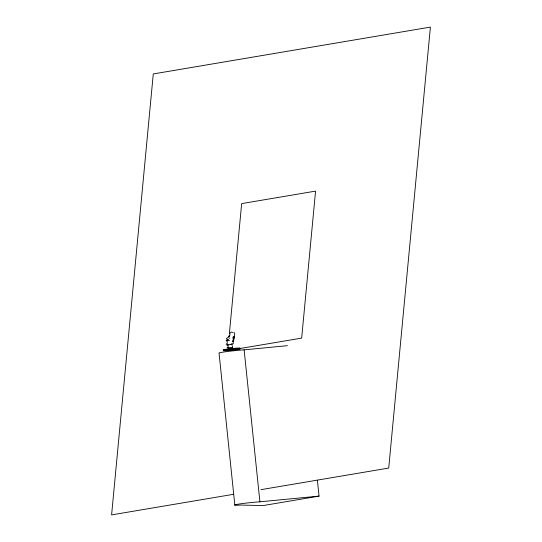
<?xml version="1.0" encoding="UTF-8"?>
<svg xmlns="http://www.w3.org/2000/svg" width="542" height="542" viewBox="0 0 542 542"><rect width="100%" height="100%" fill="white"/><g stroke="black" fill="none" stroke-linecap="round" stroke-linejoin="round"><path stroke-width="0.81" d="M234.144 336.921L233.473 336.501L232.958 338.249C233.88 333.344 234.761 340.539 232.958 341.582C232.288 341.074 232.721 341.108 232.952 341.467M229.036 337.151L229.198 335.471M229.354 333.791L241.664 203.602L315.566 191.116L301.67 338.1L240.221 348.486M232.139 348.581C233.494 347.483 228.094 346.968 227.044 347.679C228.094 348.174 232.464 349.936 232.159 347.564M227.931 347.442L228.135 345.871A2.073 1.545 82.1 0 0 228.114 345.051L227.044 344.109A6.694 4.993 82.1 0 0 227.227 341.555L227.179 340.18A1.206 0.894 82.1 0 0 227.532 339.881L228.69 339.529M226.19 344.434L226.299 343.831M233.223 341.325L234.144 336.928M232.972 341.148L233.859 336.65M228.961 336.602L229.429 336.175M227.477 339.719L226.495 338.615A2.398 1.789 82.1 0 1 226.78 338.303L227.891 337.476A8.611 6.423 82.1 0 0 228.29 337.151L230.032 334.888L229.639 333.811L230.811 332.314L231.529 332.063L232.653 332.564M231.962 344.136L228.182 344.827M227.01 339.793L227.376 339.698M227.742 344.997L227.24 344.827M226.339 341.053L226.183 340.532L226.99 340.234M227.389 345.017L226.847 345.132M227.01 340.227L229.523 340.572M233.331 336.894L233.88 336.596M230.79 344.583L233.304 343.642A5.034 3.171 85.8 0 1 233.304 341.311C232.301 339.102 236.529 333.757 233.819 332.205M227.769 350.593L231.922 349.888M233.467 494.304L111.598 514.9L153.278 73.936L430.402 27.1L388.722 468.064L261.007 489.65M319.042 496.113L263.039 505.578L240.702 505.056A15.664 0.793 -5.9 0 1 238.033 504.209A15.664 0.793 -5.9 0 1 259.909 501.811L319.042 496.113L317.382 480.165M234.835 505.13L219.063 353.174A15.664 0.793 -5.9 0 1 226.861 351.575A15.664 0.793 -5.9 0 1 244.13 349.854L287.436 345.681M229.137 338.072L229.252 338.581M231.725 343.865L231.956 345.098M232.572 347.361L232.362 345.911M244.13 349.854L259.909 501.811M223.832 349.976A8.577 0.434 -5.9 0 1 231.536 348.574A8.577 0.434 -5.9 0 1 239.591 348.337M226.658 350.667A8.577 0.434 -5.9 0 0 240.221 348.96A8.577 0.434 -5.9 0 0 228.358 349.739A8.577 0.434 -5.9 0 0 226.658 350.667"/></g></svg>
